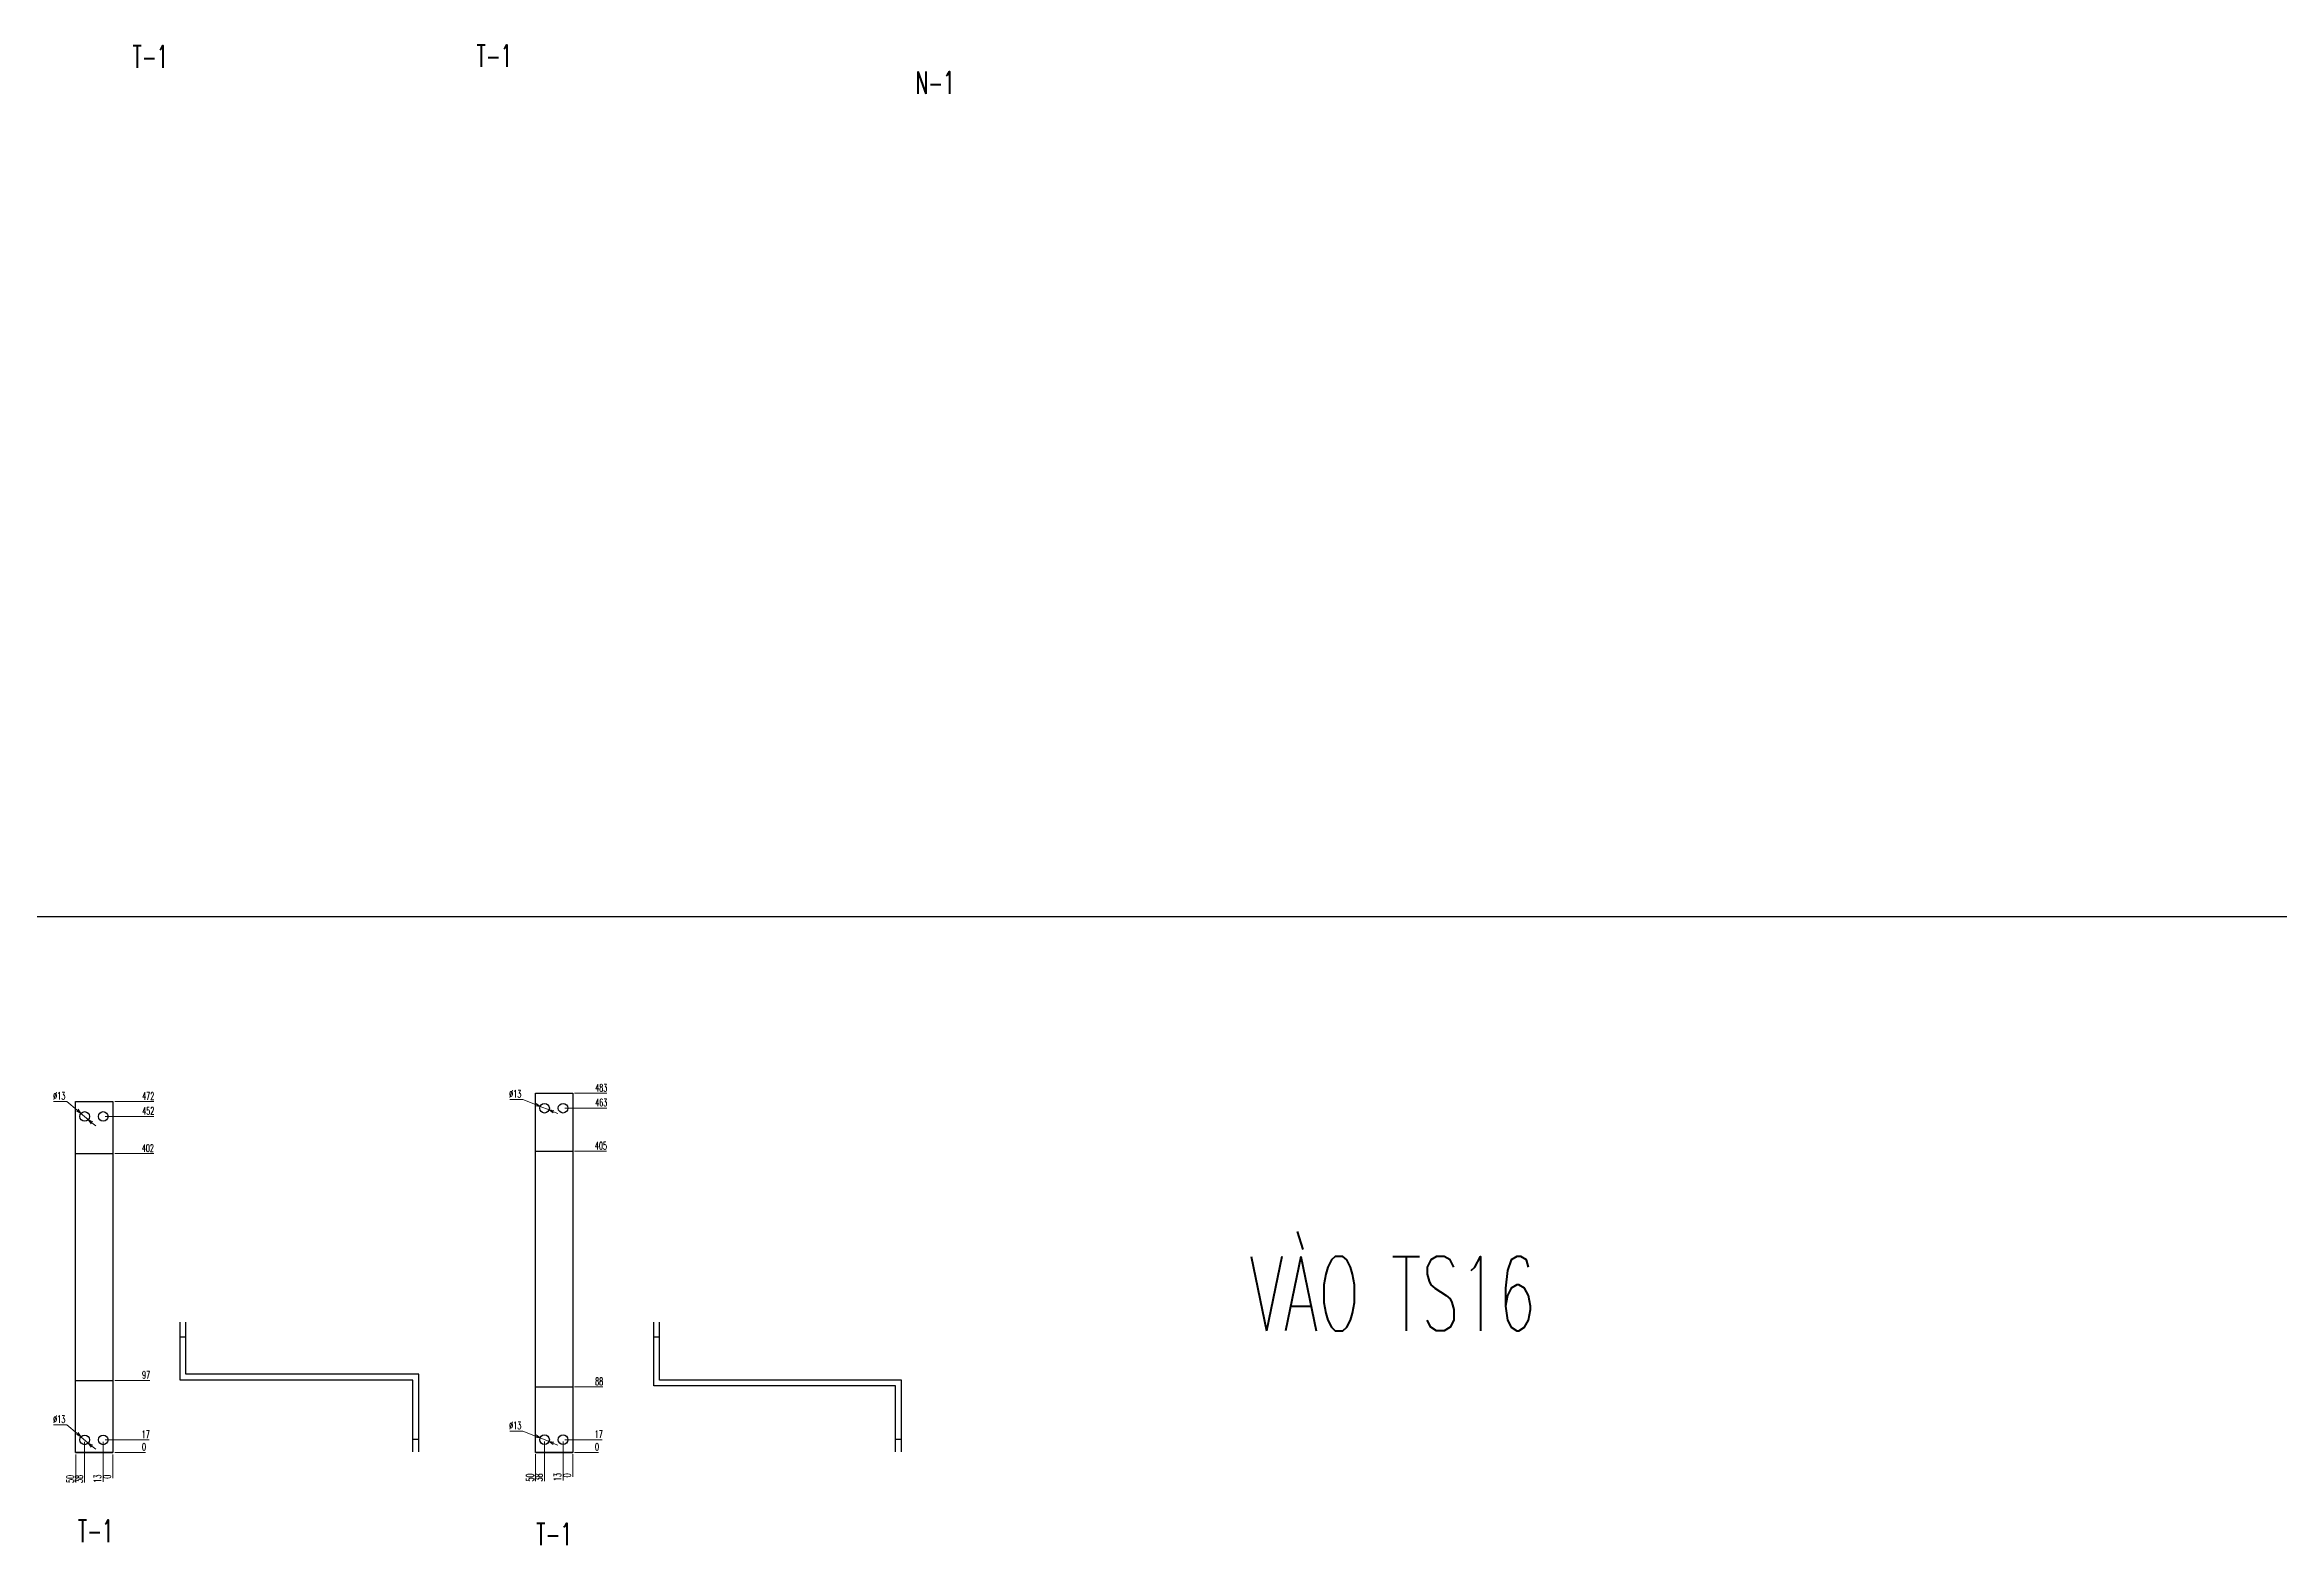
# Model space of a CAD drawing. Header units: millimetres. Extents: x 173893 to 258446, y -176540 to -123824.
# Drawn here: x 204816 to 207822, y -131156 to -129138 of the extents above; entities that cross this region are included whole.
import ezdxf
from ezdxf.enums import TextEntityAlignment as Align

# ---------------------------------------------------------------- set-up
doc = ezdxf.new("R2010")
doc.units = ezdxf.units.MM
doc.header["$LTSCALE"] = 3
doc.layers.add('@.DM. NÉT CHÍNH', color=7, linetype='Continuous')
doc.layers.add('@.VISIBLE', color=7, linetype='Continuous')
doc.styles.add('Ann_w01', font='romans.shx', dxfattribs={"width": 0.6, "bigfont": 'chineset.shx'})
doc.dimstyles.new('Dim 01_SC05', dxfattribs={"dimscale": 5, "dimtxt": 2, "dimasz": 1.3, "dimexe": 0.5, "dimexo": 0.5, "dimgap": 0.5, "dimtad": 1, "dimtoh": 1, "dimdec": 1, "dimzin": 12, "dimdsep": 46, "dimtxsty": 'Ann_w01', "dimblk": 'OPEN30', "dimcen": 1.5, "dimclrd": 6, "dimclre": 6, "dimclrt": 3, "dimadec": 1, "dimazin": 3, "dimtm": 1e-09, "dimtfac": 1, "dimtdec": 1, "dimtmove": 0, "dimatfit": 3, "dimldrblk": 'OPEN30', "dimfxl": 1, "dimtolj": 1, "dimlwd": 20, "dimlwe": 20, "dimarcsym": 0})

# ---------------------------------------------------------------- blocks, each defined once
blk = doc.blocks.new('*D2965')
at = {"layer": '@.VISIBLE', "color": 6, "lineweight": 20, "transparency": 16777216}
blk.add_line((204910.4, -131031.6), (204951.8, -131031.6), dxfattribs=at)
at = {"layer": 'Defpoints', "color": 0, "transparency": 16777216}
for p in [(204882.9, -131031.6), (204907.9, -131031.6), (204945.3, -131031.6)]:
    blk.add_point(p, dxfattribs=at)
at = {"layer": '@.VISIBLE', "color": 3, "transparency": 16777216, "insert": (204949.8, -131024.1), "char_height": 10, "attachment_point": 5, "style": 'Ann_w01'}
blk.add_mtext('\\A1;0', dxfattribs=at)
blk = doc.blocks.new('_Open30')
at = {"color": 0, "linetype": 'ByBlock', "lineweight": -2}
for p, q in [((-1, 0.27), (0, 0)), ((0, 0), (-1, -0.27)), ((0, 0), (-1, 0))]:
    blk.add_line(p, q, dxfattribs=at)
blk = doc.blocks.new('*D2966')
at = {"layer": '@.VISIBLE', "color": 6, "lineweight": 20, "transparency": 16777216}
blk.add_line((204897.4, -131014.6), (204956.6, -131014.6), dxfattribs=at)
at = {"layer": 'Defpoints', "color": 0, "transparency": 16777216}
for p in [(204882.9, -131031.6), (204894.9, -131014.6), (204945.3, -131014.6)]:
    blk.add_point(p, dxfattribs=at)
at = {"layer": '@.VISIBLE', "color": 3, "transparency": 16777216, "insert": (204952.2, -131007.1), "char_height": 10, "attachment_point": 5, "style": 'Ann_w01'}
blk.add_mtext('\\A1;17', dxfattribs=at)
blk = doc.blocks.new('*D2967')
at = {"layer": '@.VISIBLE', "color": 6, "lineweight": 20, "transparency": 16777216}
blk.add_line((204910.4, -130934.6), (204957.5, -130934.6), dxfattribs=at)
at = {"layer": 'Defpoints', "color": 0, "transparency": 16777216}
for p in [(204907.9, -130934.6), (204945.3, -130934.6), (204882.9, -131031.6)]:
    blk.add_point(p, dxfattribs=at)
at = {"layer": '@.VISIBLE', "color": 3, "transparency": 16777216, "insert": (204952.6, -130927.1), "char_height": 10, "attachment_point": 5, "style": 'Ann_w01'}
blk.add_mtext('\\A1;97', dxfattribs=at)
blk = doc.blocks.new('*D2968')
at = {"layer": '@.VISIBLE', "color": 6, "lineweight": 20, "transparency": 16777216}
blk.add_line((204910.4, -130629.6), (204962.8, -130629.6), dxfattribs=at)
at = {"layer": 'Defpoints', "color": 0, "transparency": 16777216}
for p in [(204907.9, -130629.6), (204944.8, -130629.6), (204882.9, -131031.6)]:
    blk.add_point(p, dxfattribs=at)
at = {"layer": '@.VISIBLE', "color": 3, "transparency": 16777216, "insert": (204955, -130622.1), "char_height": 10, "attachment_point": 5, "style": 'Ann_w01'}
blk.add_mtext('\\A1;402', dxfattribs=at)
blk = doc.blocks.new('*D2969')
at = {"layer": '@.VISIBLE', "color": 6, "lineweight": 20, "transparency": 16777216}
blk.add_line((204897.4, -130579.6), (204963.2, -130579.6), dxfattribs=at)
at = {"layer": 'Defpoints', "color": 0, "transparency": 16777216}
for p in [(204894.9, -130579.6), (204945.3, -130579.6), (204882.9, -131031.6)]:
    blk.add_point(p, dxfattribs=at)
at = {"layer": '@.VISIBLE', "color": 3, "transparency": 16777216, "insert": (204955.5, -130572.1), "char_height": 10, "attachment_point": 5, "style": 'Ann_w01'}
blk.add_mtext('\\A1;452', dxfattribs=at)
blk = doc.blocks.new('*D2970')
at = {"layer": '@.VISIBLE', "color": 6, "lineweight": 20, "transparency": 16777216}
blk.add_line((204910.4, -130559.6), (204963.2, -130559.6), dxfattribs=at)
at = {"layer": 'Defpoints', "color": 0, "transparency": 16777216}
for p in [(204907.9, -130559.6), (204945.3, -130559.6), (204882.9, -131031.6)]:
    blk.add_point(p, dxfattribs=at)
at = {"layer": '@.VISIBLE', "color": 3, "transparency": 16777216, "insert": (204955.5, -130552.1), "char_height": 10, "attachment_point": 5, "style": 'Ann_w01'}
blk.add_mtext('\\A1;472', dxfattribs=at)
blk = doc.blocks.new('*D2971')
at = {"layer": '@.VISIBLE', "color": 6, "lineweight": 20, "transparency": 16777216}
blk.add_line((204857.9, -131034.1), (204857.9, -131071.9), dxfattribs=at)
at = {"layer": 'Defpoints', "color": 0, "transparency": 16777216}
for p in [(204857.9, -131031.6), (204907.9, -131031.6), (204857.9, -131059.7)]:
    blk.add_point(p, dxfattribs=at)
at = {"layer": '@.VISIBLE', "color": 3, "transparency": 16777216, "insert": (204850.4, -131067.1), "char_height": 10, "attachment_point": 5, "rotation": 90, "style": 'Ann_w01'}
blk.add_mtext('\\A1;50', dxfattribs=at)
blk = doc.blocks.new('*D2972')
at = {"layer": '@.VISIBLE', "color": 6, "lineweight": 20, "transparency": 16777216}
blk.add_line((204869.9, -131017.1), (204869.9, -131071.9), dxfattribs=at)
at = {"layer": 'Defpoints', "color": 0, "transparency": 16777216}
for p in [(204869.9, -131014.6), (204907.9, -131031.6), (204869.9, -131059.7)]:
    blk.add_point(p, dxfattribs=at)
at = {"layer": '@.VISIBLE', "color": 3, "transparency": 16777216, "insert": (204862.4, -131067.1), "char_height": 10, "attachment_point": 5, "rotation": 90, "style": 'Ann_w01'}
blk.add_mtext('\\A1;38', dxfattribs=at)
blk = doc.blocks.new('*D2973')
at = {"layer": '@.VISIBLE', "color": 6, "lineweight": 20, "transparency": 16777216}
blk.add_line((204894.9, -131017.1), (204894.9, -131071.1), dxfattribs=at)
at = {"layer": 'Defpoints', "color": 0, "transparency": 16777216}
for p in [(204894.9, -131014.6), (204907.9, -131031.6), (204894.9, -131059.7)]:
    blk.add_point(p, dxfattribs=at)
at = {"layer": '@.VISIBLE', "color": 3, "transparency": 16777216, "insert": (204887.4, -131066.7), "char_height": 10, "attachment_point": 5, "rotation": 90, "style": 'Ann_w01'}
blk.add_mtext('\\A1;13', dxfattribs=at)
blk = doc.blocks.new('*D2974')
at = {"layer": '@.VISIBLE', "color": 6, "lineweight": 20, "transparency": 16777216}
blk.add_line((204907.9, -131034.1), (204907.9, -131066.2), dxfattribs=at)
at = {"layer": 'Defpoints', "color": 0, "transparency": 16777216}
for p in [(204907.9, -131031.6), (204907.9, -131031.6), (204907.9, -131059.7)]:
    blk.add_point(p, dxfattribs=at)
at = {"layer": '@.VISIBLE', "color": 3, "transparency": 16777216, "insert": (204900.4, -131064.2), "char_height": 10, "attachment_point": 5, "rotation": 90, "style": 'Ann_w01'}
blk.add_mtext('\\A1;0', dxfattribs=at)
blk = doc.blocks.new('*D2975')
at = {"layer": '@.VISIBLE', "color": 6, "lineweight": 20, "transparency": 16777216}
for p, q in [((204828.2, -130559.3), (204845.8, -130559.3)), ((204845.8, -130559.3), (204860, -130571.2)), ((204874.8, -130583.8), (204864.9, -130575.4)), ((204879.8, -130588), (204884.8, -130592.2))]:
    blk.add_line(p, q, dxfattribs=at)
at = {"layer": 'Defpoints', "color": 0, "transparency": 16777216}
for p in [(204864.9, -130575.4), (204874.8, -130583.8)]:
    blk.add_point(p, dxfattribs=at)
at = {"layer": '@.VISIBLE', "color": 6, "lineweight": 20, "transparency": 16777216, "xscale": 6.5, "yscale": 6.5, "zscale": 6.5}
for p, rotation in [((204864.9, -130575.4), 319.7609219878523), ((204874.8, -130583.8), 139.7609219878524)]:
    blk.add_blockref('_Open30', p, dxfattribs=dict(at, rotation=rotation))
at = {"layer": '@.VISIBLE', "color": 3, "transparency": 16777216, "insert": (204835.8, -130551.8), "char_height": 10, "attachment_point": 5, "style": 'Ann_w01'}
blk.add_mtext('\\A1;∅13', dxfattribs=at)
blk = doc.blocks.new('*D2976')
at = {"layer": '@.VISIBLE', "color": 6, "lineweight": 20, "transparency": 16777216}
for p, q in [((204828.2, -130994.3), (204845.8, -130994.3)), ((204845.8, -130994.3), (204860, -131006.2)), ((204874.8, -131018.8), (204864.9, -131010.4)), ((204879.8, -131023), (204884.8, -131027.2))]:
    blk.add_line(p, q, dxfattribs=at)
at = {"layer": 'Defpoints', "color": 0, "transparency": 16777216}
for p in [(204864.9, -131010.4), (204874.8, -131018.8)]:
    blk.add_point(p, dxfattribs=at)
at = {"layer": '@.VISIBLE', "color": 6, "lineweight": 20, "transparency": 16777216, "xscale": 6.5, "yscale": 6.5, "zscale": 6.5}
for p, rotation in [((204864.9, -131010.4), 319.7609219867037), ((204874.8, -131018.8), 139.7609219867037)]:
    blk.add_blockref('_Open30', p, dxfattribs=dict(at, rotation=rotation))
at = {"layer": '@.VISIBLE', "color": 3, "transparency": 16777216, "insert": (204835.8, -130986.8), "char_height": 10, "attachment_point": 5, "style": 'Ann_w01'}
blk.add_mtext('\\A1;∅13', dxfattribs=at)
blk = doc.blocks.new('*D2977')
at = {"layer": '@.VISIBLE', "color": 6, "lineweight": 20, "transparency": 16777216}
blk.add_line((205528.9, -131031.4), (205561, -131031.4), dxfattribs=at)
at = {"layer": 'Defpoints', "color": 0, "transparency": 16777216}
for p in [(205501.4, -131031.4), (205526.4, -131031.4), (205554.5, -131031.4)]:
    blk.add_point(p, dxfattribs=at)
at = {"layer": '@.VISIBLE', "color": 3, "transparency": 16777216, "insert": (205559, -131023.9), "char_height": 10, "attachment_point": 5, "style": 'Ann_w01'}
blk.add_mtext('\\A1;0', dxfattribs=at)
blk = doc.blocks.new('*D2978')
at = {"layer": '@.VISIBLE', "color": 6, "lineweight": 20, "transparency": 16777216}
blk.add_line((205515.9, -131014.4), (205565.9, -131014.4), dxfattribs=at)
at = {"layer": 'Defpoints', "color": 0, "transparency": 16777216}
for p in [(205501.4, -131031.4), (205513.4, -131014.4), (205554.5, -131014.4)]:
    blk.add_point(p, dxfattribs=at)
at = {"layer": '@.VISIBLE', "color": 3, "transparency": 16777216, "insert": (205561.4, -131006.9), "char_height": 10, "attachment_point": 5, "style": 'Ann_w01'}
blk.add_mtext('\\A1;17', dxfattribs=at)
blk = doc.blocks.new('*D2979')
at = {"layer": '@.VISIBLE', "color": 6, "lineweight": 20, "transparency": 16777216}
blk.add_line((205528.9, -130943.4), (205566.7, -130943.4), dxfattribs=at)
at = {"layer": 'Defpoints', "color": 0, "transparency": 16777216}
for p in [(205526.4, -130943.4), (205554.5, -130943.4), (205501.4, -131031.4)]:
    blk.add_point(p, dxfattribs=at)
at = {"layer": '@.VISIBLE', "color": 3, "transparency": 16777216, "insert": (205561.9, -130935.9), "char_height": 10, "attachment_point": 5, "style": 'Ann_w01'}
blk.add_mtext('\\A1;88', dxfattribs=at)
blk = doc.blocks.new('*D2980')
at = {"layer": '@.VISIBLE', "color": 6, "lineweight": 20, "transparency": 16777216}
blk.add_line((205528.9, -130626.4), (205572, -130626.4), dxfattribs=at)
at = {"layer": 'Defpoints', "color": 0, "transparency": 16777216}
for p in [(205526.4, -130626.4), (205554.1, -130626.4), (205501.4, -131031.4)]:
    blk.add_point(p, dxfattribs=at)
at = {"layer": '@.VISIBLE', "color": 3, "transparency": 16777216, "insert": (205564.3, -130618.9), "char_height": 10, "attachment_point": 5, "style": 'Ann_w01'}
blk.add_mtext('\\A1;405', dxfattribs=at)
blk = doc.blocks.new('*D2981')
at = {"layer": '@.VISIBLE', "color": 6, "lineweight": 20, "transparency": 16777216}
blk.add_line((205515.9, -130568.4), (205572.4, -130568.4), dxfattribs=at)
at = {"layer": 'Defpoints', "color": 0, "transparency": 16777216}
for p in [(205513.4, -130568.4), (205554.5, -130568.4), (205501.4, -131031.4)]:
    blk.add_point(p, dxfattribs=at)
at = {"layer": '@.VISIBLE', "color": 3, "transparency": 16777216, "insert": (205564.7, -130560.9), "char_height": 10, "attachment_point": 5, "style": 'Ann_w01'}
blk.add_mtext('\\A1;463', dxfattribs=at)
blk = doc.blocks.new('*D2982')
at = {"layer": '@.VISIBLE', "color": 6, "lineweight": 20, "transparency": 16777216}
blk.add_line((205528.9, -130548.4), (205572.4, -130548.4), dxfattribs=at)
at = {"layer": 'Defpoints', "color": 0, "transparency": 16777216}
for p in [(205526.4, -130548.4), (205554.5, -130548.4), (205501.4, -131031.4)]:
    blk.add_point(p, dxfattribs=at)
at = {"layer": '@.VISIBLE', "color": 3, "transparency": 16777216, "insert": (205564.7, -130540.9), "char_height": 10, "attachment_point": 5, "style": 'Ann_w01'}
blk.add_mtext('\\A1;483', dxfattribs=at)
blk = doc.blocks.new('*D2983')
at = {"layer": '@.VISIBLE', "color": 6, "lineweight": 20, "transparency": 16777216}
blk.add_line((205476.4, -131033.9), (205476.4, -131070), dxfattribs=at)
at = {"layer": 'Defpoints', "color": 0, "transparency": 16777216}
for p in [(205476.4, -131031.4), (205526.4, -131031.4), (205476.4, -131057.8)]:
    blk.add_point(p, dxfattribs=at)
at = {"layer": '@.VISIBLE', "color": 3, "transparency": 16777216, "insert": (205468.9, -131065.2), "char_height": 10, "attachment_point": 5, "rotation": 90, "style": 'Ann_w01'}
blk.add_mtext('\\A1;50', dxfattribs=at)
blk = doc.blocks.new('*D2984')
at = {"layer": '@.VISIBLE', "color": 6, "lineweight": 20, "transparency": 16777216}
blk.add_line((205488.4, -131016.9), (205488.4, -131070), dxfattribs=at)
at = {"layer": 'Defpoints', "color": 0, "transparency": 16777216}
for p in [(205488.4, -131014.4), (205526.4, -131031.4), (205488.4, -131057.8)]:
    blk.add_point(p, dxfattribs=at)
at = {"layer": '@.VISIBLE', "color": 3, "transparency": 16777216, "insert": (205480.9, -131065.2), "char_height": 10, "attachment_point": 5, "rotation": 90, "style": 'Ann_w01'}
blk.add_mtext('\\A1;38', dxfattribs=at)
blk = doc.blocks.new('*D2985')
at = {"layer": '@.VISIBLE', "color": 6, "lineweight": 20, "transparency": 16777216}
blk.add_line((205513.4, -131016.9), (205513.4, -131069.2), dxfattribs=at)
at = {"layer": 'Defpoints', "color": 0, "transparency": 16777216}
for p in [(205513.4, -131014.4), (205526.4, -131031.4), (205513.4, -131057.8)]:
    blk.add_point(p, dxfattribs=at)
at = {"layer": '@.VISIBLE', "color": 3, "transparency": 16777216, "insert": (205505.9, -131064.7), "char_height": 10, "attachment_point": 5, "rotation": 90, "style": 'Ann_w01'}
blk.add_mtext('\\A1;13', dxfattribs=at)
blk = doc.blocks.new('*D2986')
at = {"layer": '@.VISIBLE', "color": 6, "lineweight": 20, "transparency": 16777216}
blk.add_line((205526.4, -131033.9), (205526.4, -131064.3), dxfattribs=at)
at = {"layer": 'Defpoints', "color": 0, "transparency": 16777216}
for p in [(205526.4, -131031.4), (205526.4, -131031.4), (205526.4, -131057.8)]:
    blk.add_point(p, dxfattribs=at)
at = {"layer": '@.VISIBLE', "color": 3, "transparency": 16777216, "insert": (205518.9, -131062.3), "char_height": 10, "attachment_point": 5, "rotation": 90, "style": 'Ann_w01'}
blk.add_mtext('\\A1;0', dxfattribs=at)
blk = doc.blocks.new('*D2987')
at = {"layer": '@.VISIBLE', "color": 6, "lineweight": 20, "transparency": 16777216}
for p, q in [((205441.6, -130556.7), (205459.2, -130556.7)), ((205459.2, -130556.7), (205476.4, -130563.6)), ((205494.5, -130570.8), (205482.4, -130566)), ((205500.5, -130573.3), (205506.5, -130575.7))]:
    blk.add_line(p, q, dxfattribs=at)
at = {"layer": 'Defpoints', "color": 0, "transparency": 16777216}
for p in [(205482.4, -130566), (205494.5, -130570.8)]:
    blk.add_point(p, dxfattribs=at)
at = {"layer": '@.VISIBLE', "color": 6, "lineweight": 20, "transparency": 16777216, "xscale": 6.5, "yscale": 6.5, "zscale": 6.5}
for p, rotation in [((205482.4, -130566), 338.1266571572464), ((205494.5, -130570.8), 158.1266571572464)]:
    blk.add_blockref('_Open30', p, dxfattribs=dict(at, rotation=rotation))
at = {"layer": '@.VISIBLE', "color": 3, "transparency": 16777216, "insert": (205449.1, -130549.2), "char_height": 10, "attachment_point": 5, "style": 'Ann_w01'}
blk.add_mtext('\\A1;∅13', dxfattribs=at)
blk = doc.blocks.new('*D2988')
at = {"layer": '@.VISIBLE', "color": 6, "lineweight": 20, "transparency": 16777216}
for p, q in [((205441.6, -131002.7), (205459.2, -131002.7)), ((205459.2, -131002.7), (205476.4, -131009.6)), ((205494.5, -131016.8), (205482.4, -131012)), ((205500.5, -131019.3), (205506.5, -131021.7))]:
    blk.add_line(p, q, dxfattribs=at)
at = {"layer": 'Defpoints', "color": 0, "transparency": 16777216}
for p in [(205482.4, -131012), (205494.5, -131016.8)]:
    blk.add_point(p, dxfattribs=at)
at = {"layer": '@.VISIBLE', "color": 6, "lineweight": 20, "transparency": 16777216, "xscale": 6.5, "yscale": 6.5, "zscale": 6.5}
for p, rotation in [((205482.4, -131012), 338.1266571574837), ((205494.5, -131016.8), 158.1266571574837)]:
    blk.add_blockref('_Open30', p, dxfattribs=dict(at, rotation=rotation))
at = {"layer": '@.VISIBLE', "color": 3, "transparency": 16777216, "insert": (205449.1, -130995.2), "char_height": 10, "attachment_point": 5, "style": 'Ann_w01'}
blk.add_mtext('\\A1;∅13', dxfattribs=at)

msp = doc.modelspace()

# ---------------------------------------------------------------- linework, layer by layer
at = {"layer": '@.DM. NÉT CHÍNH', "linetype": 'Continuous'}
msp.add_line((201737.57, -130310.71), (210479.46, -130310.71), dxfattribs=at)
at = {"layer": '@.VISIBLE', "color": 4}
for p, q in [((204998.22, -130876.1), (205006.22, -130876.1)), ((205635.31, -130876.1), (205643.31, -130876.1)), ((204857.88, -131031.6), (204907.88, -131031.6)), ((205311.42, -131013.6), (205319.42, -131013.6)), ((205476.44, -131031.42), (205526.44, -131031.42)), ((205960.51, -131013.6), (205968.51, -131013.6))]:
    msp.add_line(p, q, dxfattribs=at)
for points in [[(205476.44, -131031.42), (205476.44, -130548.42), (205526.44, -130548.42), (205526.44, -131031.42)], [(204857.88, -131031.6), (204857.88, -130559.6), (204907.88, -130559.6), (204907.88, -131031.6)], [(204857.88, -131031.6), (204857.88, -130629.6), (204907.88, -130629.6), (204907.88, -131031.6)], [(205476.44, -131031.42), (205476.44, -130626.42), (205526.44, -130626.42), (205526.44, -131031.42)], [(204857.88, -131031.6), (204857.88, -130934.6), (204907.88, -130934.6), (204907.88, -131031.6)], [(205476.44, -131031.42), (205476.44, -130943.42), (205526.44, -130943.42), (205526.44, -131031.42)]]:
    msp.add_lwpolyline(points, close=True, dxfattribs=at)
for points in [[(205311.42, -131030.61), (205311.42, -130934.11), (204998.22, -130934.11), (204998.22, -130856.1)], [(205319.42, -131030.61), (205319.42, -130926.11), (205006.22, -130926.11), (205006.22, -130856.1)], [(205960.51, -131030.61), (205960.51, -130942.11), (205635.31, -130942.11), (205635.31, -130856.1)], [(205968.51, -131030.61), (205968.51, -130934.11), (205643.31, -130934.11), (205643.31, -130856.1)]]:
    msp.add_lwpolyline(points, dxfattribs=at)
for centre in [(204869.88, -130579.6), (204894.88, -130579.6), (205488.44, -130568.42), (205513.44, -130568.42), (204869.88, -131014.6), (204894.88, -131014.6), (205488.44, -131014.42), (205513.44, -131014.42)]:
    msp.add_circle(centre, 6.5, dxfattribs=at)

# ---------------------------------------------------------------- texts
at = {"style": 'Ann_w01', "width": 0.6}
for s, p in [('T-1', (204958.29, -129154.14)), ('T-1', (205421.02, -129152.88)), ('N-1', (206013.68, -129189.14)), ('T-1', (204884.77, -131137.2)), ('T-1', (205501.44, -131141.42))]:
    msp.add_text(s, height=30, dxfattribs=at).set_placement(p, align=Align.MIDDLE_CENTER)
at = {"color": 1, "style": 'Ann_w01', "width": 0.6}
msp.add_text('VÀO TS16', height=100, dxfattribs=at).set_placement((206629.17, -130817.85), align=Align.MIDDLE_CENTER)

# ---------------------------------------------------------------- dimensions: what is measured, and where the dimension line sits
at = {"layer": '@.VISIBLE', "color": 4}
for p1, p2, picture, middle in [((204874.85, -130583.8), (204864.92, -130575.41), '*D2975', (204835.77, -130559.26)), ((205494.47, -130570.84), (205482.41, -130566), '*D2987', (205449.14, -130556.69)), ((204874.85, -131018.8), (204864.92, -131010.41), '*D2976', (204835.77, -130994.26)), ((205494.47, -131016.84), (205482.41, -131012), '*D2988', (205449.14, -131002.69))]:
    dim = msp.add_diameter_dim_2p(p1=p1, p2=p2, dimstyle='Dim 01_SC05', dxfattribs=at)
    dim.commit()
    dim.dimension.update_dxf_attribs({"geometry": picture, "text_midpoint": middle, "dimtype": 163})
for feature_location, offset, dtype, origin, picture, middle in [((204907.88, -130559.6), (37.37, 0), 0, (204882.88, -131031.6), '*D2970', (204955.47, -130552.1)), ((205526.44, -130548.42), (28.08, 0), 0, (205501.44, -131031.42), '*D2982', (205564.73, -130540.92)), ((204894.88, -130579.6), (50.37, 0), 0, (204882.88, -131031.6), '*D2969', (204955.47, -130572.1)), ((205513.44, -130568.42), (41.08, 0), 0, (205501.44, -131031.42), '*D2981', (205564.73, -130560.92)), ((205526.44, -130626.42), (27.65, 0), 0, (205501.44, -131031.42), '*D2980', (205564.3, -130618.92)), ((204907.88, -130629.6), (36.94, 0), 0, (204882.88, -131031.6), '*D2968', (204955.04, -130622.1)), ((204907.88, -130934.6), (37.37, 0), 0, (204882.88, -131031.6), '*D2967', (204952.61, -130927.1)), ((205526.44, -130943.42), (28.08, 0), 0, (205501.44, -131031.42), '*D2979', (205561.87, -130935.92)), ((204894.88, -131014.6), (50.37, 0), 0, (204882.88, -131031.6), '*D2966', (204952.18, -131007.1)), ((205513.44, -131014.42), (41.08, 0), 0, (205501.44, -131031.42), '*D2978', (205561.45, -131006.92)), ((204857.88, -131031.6), (0, -28.12), 1, (204907.88, -131031.6), '*D2971', (204850.38, -131067.08)), ((204869.88, -131014.6), (0, -45.12), 1, (204907.88, -131031.6), '*D2972', (204862.38, -131067.08)), ((204894.88, -131014.6), (0, -45.12), 1, (204907.88, -131031.6), '*D2973', (204887.38, -131066.65)), ((204907.88356331, -131031.60466952), (37.36908801, 0), 0, (204882.88356331, -131031.60466952), '*D2965', (204949.75265132, -131024.10466952)), ((204907.88356331, -131031.60466952), (0, -28.12135693), 1, (204907.88356331, -131031.60466952), '*D2974', (204900.38356331, -131064.22602645)), ((205476.44, -131031.42), (0, -26.39), 1, (205526.44, -131031.42), '*D2983', (205468.94, -131065.17)), ((205488.44, -131014.42), (0, -43.39), 1, (205526.44, -131031.42), '*D2984', (205480.94, -131065.17)), ((205513.44, -131014.42), (0, -43.39), 1, (205526.44, -131031.42), '*D2985', (205505.94, -131064.74)), ((205526.43916926, -131031.42311935), (28.07852657, 0), 0, (205501.43916926, -131031.42311935), '*D2977', (205559.01769582, -131023.92311935)), ((205526.43916926, -131031.42311935), (0, -26.3908221), 1, (205526.43916926, -131031.42311936), '*D2986', (205518.93916926, -131062.31394146))]:
    dim = msp.add_ordinate_dim(feature_location=feature_location, offset=offset, dtype=dtype, origin=origin, dimstyle='Dim 01_SC05', dxfattribs=at)
    dim.commit()
    dim.dimension.update_dxf_attribs({"geometry": picture, "text_midpoint": middle})

doc.saveas('drawing.dxf')
